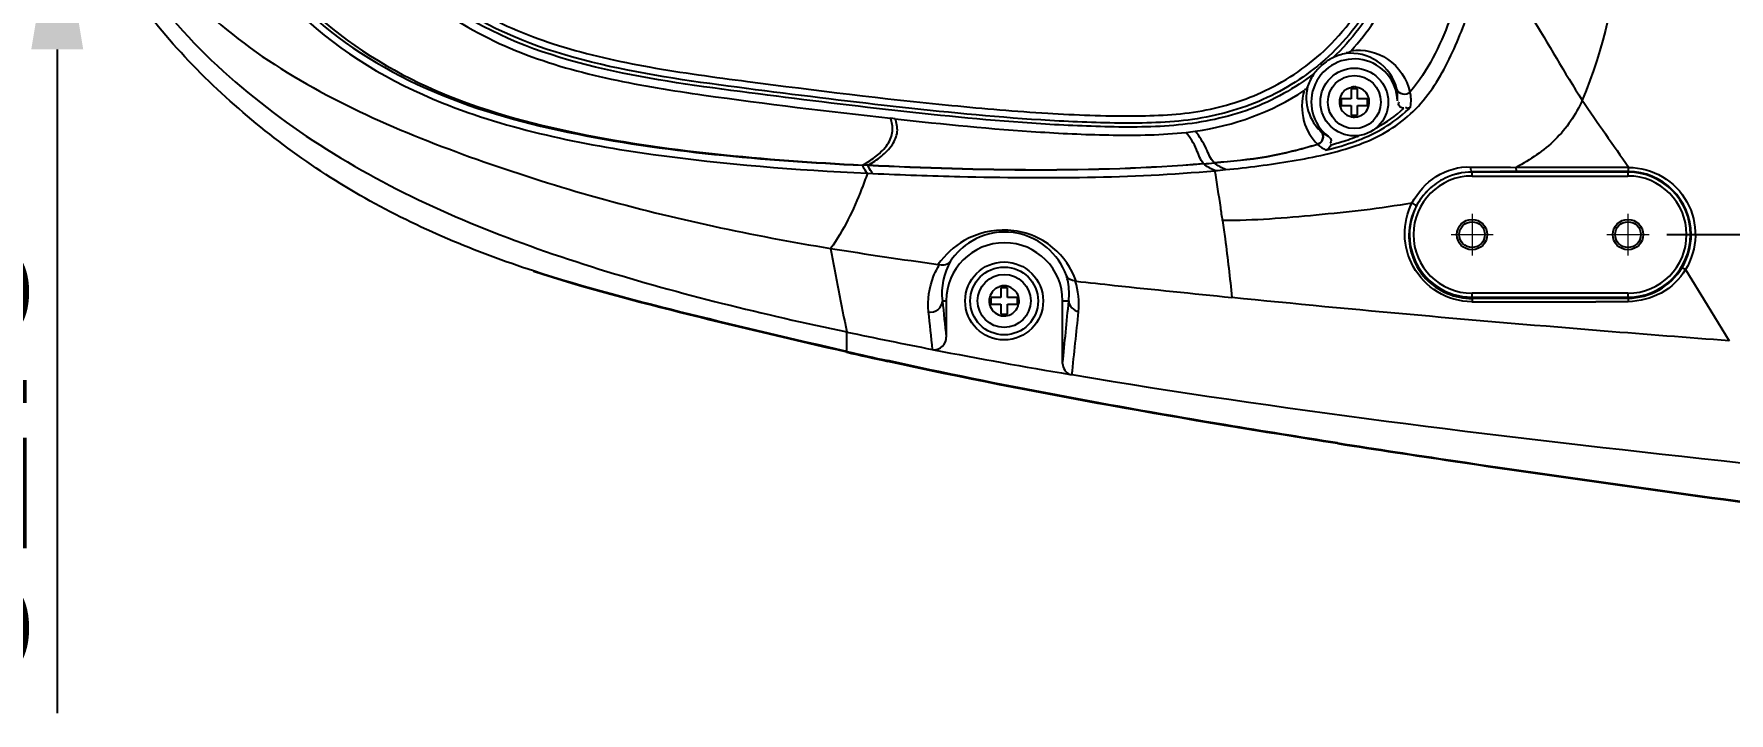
# Model space of a CAD drawing. Header units: millimetres. Extents: x 4086 to 8300, y 123 to 1549.
# Drawn here: x 6650.9 to 6716.1, y 1264.1 to 1290.3 of the extents above; entities that cross this region are included whole.
import ezdxf

# ---------------------------------------------------------------- set-up
doc = ezdxf.new("R2010")
doc.units = ezdxf.units.MM
doc.linetypes.add('CENTER2', pattern=[28.575, 19.05, -3.175, 3.175, -3.175])
doc.layers.add('中心线层', color=7, linetype='CENTER2', lineweight=0)
doc.layers.add('轮廓实线层', color=7, linetype='Continuous', lineweight=30)
doc.styles.add('思源黑', font='SourceHanSansCN-Normal.ttf')
doc.dimstyles.new('尺寸标注_3_10比例', dxfattribs={"dimtxt": 7, "dimasz": 6, "dimexe": 2, "dimexo": 1.5, "dimgap": 1, "dimtad": 1, "dimdec": 1, "dimlfac": 3.333333, "dimdsep": 46, "dimtxsty": '思源黑', "dimcen": 0.09, "dimadec": 0, "dimazin": 0, "dimtp": 0.01, "dimtm": 0.01, "dimtfac": 1, "dimtdec": 1, "dimtofl": 0, "dimtmove": 0, "dimatfit": 3, "dimfxl": 0, "dimtolj": 1, "dimarcsym": 0})

# ---------------------------------------------------------------- blocks, each defined once
blk = doc.blocks.new('*D1367')
at = {"layer": 'Defpoints', "color": 0}
for p in [(6712.255, 1318.53), (6712.255, 1282.53), (6728.672, 1282.53)]:
    blk.add_point(p, dxfattribs=at)
at = {"layer": '轮廓实线层', "color": 0, "lineweight": -2}
for p, q in [((6713.755, 1318.53), (6730.672, 1318.53)), ((6728.672, 1312.53), (6728.672, 1288.53)), ((6713.755, 1282.53), (6730.672, 1282.53))]:
    blk.add_line(p, q, dxfattribs=at)
at = {"layer": '轮廓实线层', "color": 0}
for points in [[(6729.672, 1312.53), (6727.672, 1312.53), (6728.672, 1318.53)], [(6727.672, 1288.53), (6729.672, 1288.53), (6728.672, 1282.53)]]:
    blk.add_solid(points, dxfattribs=at)
at = {"layer": '轮廓实线层', "color": 0, "insert": (6724.046, 1300.53), "char_height": 7, "attachment_point": 5, "rotation": 90, "style": '思源黑'}
blk.add_mtext('\\A1;120', dxfattribs=at)
blk = doc.blocks.new('*D1372')
at = {"layer": 'Defpoints', "color": 0}
for p in [(6658.555, 1305.03), (6630.162, 1296.03), (6658.555, 1296.03)]:
    blk.add_point(p, dxfattribs=at)
at = {"layer": '轮廓实线层', "color": 0, "lineweight": -2}
for p, q in [((6630.162, 1311.03), (6630.162, 1317.03)), ((6657.055, 1305.03), (6628.162, 1305.03)), ((6657.055, 1296.03), (6628.162, 1296.03)), ((6630.162, 1290.03), (6630.162, 1284.03))]:
    blk.add_line(p, q, dxfattribs=at)
at = {"layer": '轮廓实线层', "color": 0}
for points in [[(6629.162, 1311.03), (6631.162, 1311.03), (6630.162, 1305.03)], [(6631.162, 1290.03), (6629.162, 1290.03), (6630.162, 1296.03)]]:
    blk.add_solid(points, dxfattribs=at)
at = {"layer": '轮廓实线层', "color": 0, "insert": (6625.531, 1300.867), "char_height": 7, "attachment_point": 5, "rotation": 90, "style": '思源黑'}
blk.add_mtext('\\A1;30', dxfattribs=at)
blk = doc.blocks.new('*D1535')
at = {"color": 0, "lineweight": -2}
for p, q in [((6651.827, 1311.405), (6651.827, 1317.405)), ((6671.755, 1305.405), (6649.827, 1305.405)), ((6671.755, 1295.655), (6649.827, 1295.655)), ((6651.827, 1289.655), (6651.827, 1264.125))]:
    blk.add_line(p, q, dxfattribs=at)
at = {"color": 0}
for points in [[(6650.827, 1311.405), (6652.827, 1311.405), (6651.827, 1305.405)], [(6652.827, 1289.655), (6650.827, 1289.655), (6651.827, 1295.655)]]:
    blk.add_solid(points, dxfattribs=at)
at = {"layer": 'Defpoints', "color": 0}
for p in [(6673.255, 1305.405), (6651.827, 1295.655), (6673.255, 1295.655)]:
    blk.add_point(p, dxfattribs=at)
at = {"color": 0, "insert": (6647.196, 1273.89), "char_height": 7, "attachment_point": 5, "rotation": 90, "style": '思源黑'}
blk.add_mtext('\\A1;32.5', dxfattribs=at)

msp = doc.modelspace()

# ---------------------------------------------------------------- linework, layer by layer
for p, q in [((6700.443, 1289.129), (6700.495, 1289.068)), ((6701.6, 1288.14), (6701.6, 1287.758)), ((6701.855, 1288.14), (6701.6, 1288.14)), ((6701.855, 1287.758), (6701.855, 1288.14)), ((6701.217, 1287.758), (6701.217, 1287.503)), ((6701.6, 1287.758), (6701.217, 1287.758)), ((6701.217, 1287.503), (6701.6, 1287.503)), ((6701.6, 1287.503), (6701.6, 1287.12)), ((6702.237, 1287.758), (6701.855, 1287.758)), ((6701.855, 1287.12), (6701.855, 1287.503)), ((6701.855, 1287.503), (6702.237, 1287.503)), ((6702.237, 1287.503), (6702.237, 1287.758)), ((6684.06, 1286.988), (6683.883, 1287.008)), ((6701.6, 1287.12), (6701.855, 1287.12)), ((6700.457, 1286.484), (6700.456, 1286.484)), ((6700.482, 1286.451), (6700.457, 1286.484)), ((6683.012, 1285.188), (6682.807, 1285.198)), ((6683.022, 1285.198), (6682.818, 1285.208)), ((6682.995, 1284.893), (6683.204, 1284.883)), ((6706.255, 1284.785), (6706.255, 1284.945)), ((6712.255, 1284.935), (6706.255, 1284.935)), ((6706.255, 1284.785), (6712.255, 1284.785)), ((6712.283, 1285.119), (6707.954, 1285.119)), ((6712.255, 1284.961), (6712.255, 1284.785)), ((6714.469, 1281.189), (6715.298, 1279.83)), ((6688.128, 1280.49), (6688.128, 1280.108)), ((6688.383, 1280.49), (6688.128, 1280.49)), ((6688.383, 1280.108), (6688.383, 1280.49)), ((6706.255, 1280.069), (6706.255, 1280.275)), ((6712.255, 1280.275), (6706.255, 1280.275)), ((6712.255, 1280.275), (6712.255, 1280.086)), ((6685.88, 1279.98), (6686.029, 1279.98)), ((6686.029, 1279.98), (6686.029, 1278.589)), ((6687.746, 1280.108), (6687.746, 1279.853)), ((6688.128, 1280.108), (6687.746, 1280.108)), ((6687.746, 1279.853), (6688.128, 1279.853)), ((6688.128, 1279.853), (6688.128, 1279.47)), ((6688.766, 1280.108), (6688.383, 1280.108)), ((6688.383, 1279.47), (6688.383, 1279.853)), ((6688.383, 1279.853), (6688.766, 1279.853)), ((6688.766, 1279.853), (6688.766, 1280.108)), ((6690.505, 1277.576), (6690.505, 1279.98)), ((6690.505, 1279.98), (6690.74, 1279.98)), ((6706.255, 1280.125), (6712.255, 1280.125)), ((6706.255, 1280.069), (6711.013, 1280.083)), ((6711.013, 1280.083), (6712.255, 1280.086)), ((6712.267, 1279.951), (6711.013, 1279.949)), ((6715.299, 1279.83), (6716.144, 1278.445)), ((6688.128, 1279.47), (6688.383, 1279.47)), ((6682.204, 1278.037), (6682.204, 1278.785))]:
    msp.add_line(p, q)
for points in [[(6682.807, 1285.198), (6682.81, 1285.2), (6682.814, 1285.204), (6682.818, 1285.208)], [(6683.012, 1285.188), (6683.015, 1285.19), (6683.019, 1285.194), (6683.022, 1285.198)], [(6685.721, 1281.389), (6685.738, 1281.386), (6685.756, 1281.383), (6685.772, 1281.379)], [(6690.991, 1280.748), (6691.002, 1280.747), (6691.013, 1280.746), (6691.024, 1280.745)], [(6685.485, 1278.115), (6685.504, 1278.111), (6685.523, 1278.107), (6685.542, 1278.102)], [(6690.789, 1277.153), (6690.812, 1277.151), (6690.836, 1277.148), (6690.862, 1277.144)]]:
    msp.add_lwpolyline(points)
for centre, radius in [((6701.727, 1287.63), 1.305), ((6701.727, 1287.63), 1.02), ((6706.255, 1282.53), 0.585), ((6706.255, 1282.53), 0.495), ((6712.255, 1282.53), 0.585), ((6712.255, 1282.53), 0.495), ((6688.255, 1279.98), 1.5), ((6688.256, 1279.98), 1.305), ((6688.256, 1279.98), 1.02)]:
    msp.add_circle(centre, radius)
for centre, radius, start, end in [((6701.727, 1287.63), 1.894, 99.99377, 116.03478), ((6701.727, 1287.63), 1.894, 144.40461, 160.85467), ((6701.727, 1287.63), 1.658, 1.78587, 232.4568), ((6701.734, 1287.626), 1.901, 130.68085, 144.44217), ((6701.71, 1287.625), 0.594, 34.97126, 41.61615), ((6701.801, 1287.837), 1.59, 354.41597, 10.19224), ((6701.728, 1287.631), 0.578, 186.53968, 217.11169), ((6898.637, 1416.158), 227.813, 214.32368, 215.11385), ((6701.728, 1287.636), 0.583, 247.94946, 256.10171), ((6701.729, 1287.628), 0.574, 295.14673, 309.03565), ((6693.831, 1299.261), 12.876, 276.34668, 277.92223), ((6701.354, 1287.587), 1.422, 230.86784, 239.39295), ((6701.402, 1287.673), 1.52, 239.48516, 243.2341), ((6698.57, 1294.895), 9.188, 287.91541, 290.22207), ((6699.02, 1293.66), 7.874, 290.25419, 291.60525), ((6699.015, 1293.674), 8.038, 290.19488, 291.74244), ((6699.268, 1293.27), 7.735, 289.37782, 292.07363), ((6701.422, 1287.249), 1.67, 228.454, 241.7852), ((6691.143, 1342.865), 57.81, 274.75135, 275.15544), ((6691.369, 1340.593), 55.825, 275.13301, 275.55925), ((6706.255, 1282.53), 2.255, 90, 270), ((6706.255, 1282.53), 2.405, 90, 115.58661), ((6709.927, 942.537), 342.427, 90.32619, 90.61437), ((6710.423, 806.307), 478.658, 89.78067, 90.29273), ((6712.247, 1282.524), 2.438, 0.14544, 89.80386), ((6712.255, 1282.53), 2.405, 270, 90), ((6712.255, 1282.53), 2.255, 270, 90), ((6706.255, 1282.53), 2.405, 133.88488, 270), ((6706.305, 1282.465), 2.486, 133.67448, 152.47433), ((6706.284, 1282.489), 2.455, 115.7723, 133.69898), ((6688.267, 1279.98), 2.238, 0.00513, 179.99487), ((6839.618, 1311.119), 160.701, 190.43945, 191.60741), ((6704.734, 1423.561), 143.44, 260.7099, 262.38294), ((6688.295, 1280.282), 2.433, 149.75989, 187.12868), ((6712.248, 1282.523), 2.437, 270.17964, 328.65595), ((6688.238, 1279.975), 0.594, 34.97126, 41.6162), ((6688.238, 1279.855), 2.894, 354.24506, 17.96292), ((6931.479, 1305.215), 247.477, 185.94982, 186.28707), ((6932.666, 1305.705), 248.123, 185.95098, 186.27405), ((6688.257, 1279.981), 0.578, 186.53968, 217.11165), ((6688.257, 1279.978), 0.574, 295.14673, 309.03559), ((6454.57, 1301.876), 237.183, 354.11969, 354.70313), ((6450.211, 1303.789), 242.122, 353.68192, 354.2581), ((6706.227, 1281.855), 1.905, 270.4522, 271.21277), ((6709.217, 2681.39), 1401.442, 269.879377, 270.07341), ((6688.257, 1279.986), 0.583, 247.94939, 256.10169), ((6720.52, 1458.353), 183.611, 257.955, 258.99954), ((6732.216, 1497.599), 225.186, 257.16822, 257.57983), ((6731.793, 1496.034), 223.597, 257.1867, 257.59946), ((6724.874, 1480.667), 206.349, 259.01166, 260.49239), ((6802.568, 1925.66), 659.028, 261.141505, 261.531938), ((6789.886, 1842.708), 575.089, 261.117262, 261.564667), ((6826.991, 2090.843), 826.007, 261.543599, 262.558277), ((6831.973, 2127.381), 862.856, 261.573197, 262.544511)]:
    msp.add_arc(centre, radius, start, end)
for points, knots in [([(6670.149, 1281.132), (6667.912, 1281.862), (6663.531, 1283.679), (6658.75, 1287.212), (6655.508, 1290.642), (6652.848, 1294.528), (6651.87, 1298.093), (6651.854, 1300.433)], [0, 0, 0, 0, 0.250367, 0.50054, 0.625826, 0.751037, 1, 1, 1, 1]), ([(6652.318, 1300.53), (6652.319, 1298.864), (6653.034, 1295.507), (6655.681, 1291.185), (6659.302, 1287.688), (6664.842, 1283.991), (6672.602, 1281.004), (6679, 1279.468), (6682.204, 1278.785)], [0, 0, 0, 0, 0.125843, 0.251845, 0.377673, 0.503108, 0.752592, 1, 1, 1, 1]), ([(6652.933, 1300.53), (6652.934, 1297.52), (6655.908, 1291.482), (6662.531, 1287.49), (6668.217, 1285.29), (6674.059, 1283.453), (6678.559, 1282.496), (6681.578, 1282)], [0, 0, 0, 0, 0.247353, 0.497294, 0.622911, 0.748621, 1, 1, 1, 1]), ([(6661.645, 1300.53), (6661.644, 1299.328), (6662.019, 1296.897), (6663.792, 1293.689), (6666.384, 1291.104), (6669.626, 1289.412), (6673.123, 1288.446), (6677.891, 1287.698), (6681.486, 1287.278), (6683.883, 1287.008)], [0, 0, 0, 0, 0.124759, 0.249527, 0.374402, 0.499341, 0.624438, 0.749606, 1, 1, 1, 1]), ([(6700.188, 1288.732), (6699.439, 1288.16), (6697.767, 1287.217), (6694.963, 1286.655), (6692.134, 1286.658), (6688.374, 1286.844), (6683.694, 1287.325), (6678.093, 1288.02), (6672.51, 1288.788), (6667.085, 1290.681), (6663.685, 1294.207), (6662.187, 1297.689), (6661.959, 1299.588), (6661.959, 1300.53)], [0, 0, 0, 0, 0.062621, 0.125237, 0.18784, 0.250394, 0.375449, 0.500481, 0.625557, 0.750366, 0.874755, 0.937375, 1, 1, 1, 1]), ([(6700.443, 1289.129), (6699.727, 1288.526), (6698.106, 1287.518), (6695.334, 1286.829), (6692.496, 1286.799), (6688.711, 1286.965), (6683.988, 1287.44), (6678.339, 1288.142), (6672.722, 1288.898), (6667.27, 1290.739), (6663.845, 1294.236), (6662.338, 1297.701), (6662.109, 1299.592), (6662.109, 1300.53)], [0, 0, 0, 0, 0.062118, 0.124249, 0.186889, 0.249747, 0.375588, 0.501506, 0.627184, 0.751847, 0.875592, 0.937783, 1, 1, 1, 1]), ([(6662.384, 1300.53), (6662.384, 1299.067), (6662.969, 1296.334), (6665.186, 1293.16), (6667.949, 1290.993), (6671.158, 1289.691), (6674.673, 1288.916), (6679.736, 1288.238), (6684.841, 1287.607), (6689.78, 1287.182), (6692.995, 1287.057), (6695.84, 1287.173), (6698.465, 1288.002), (6700.943, 1289.69), (6702.553, 1292.057), (6703.264, 1294.5), (6703.705, 1297.18), (6703.806, 1299.221), (6703.806, 1300.53)], [0, 0, 0, 0, 0.077359, 0.142294, 0.201188, 0.260529, 0.32378, 0.39114, 0.530529, 0.595774, 0.653125, 0.700735, 0.745448, 0.796885, 0.856527, 0.892304, 0.930801, 1, 1, 1, 1]), ([(6704.081, 1300.53), (6704.081, 1299.495), (6703.994, 1297.426), (6703.57, 1294.358), (6702.577, 1291.399), (6701.223, 1289.788), (6700.443, 1289.129)], [0, 0, 0, 0, 0.251552, 0.502616, 0.751809, 1, 1, 1, 1]), ([(6704.231, 1300.53), (6704.231, 1299.53), (6704.15, 1297.529), (6703.754, 1294.552), (6702.863, 1291.652), (6701.626, 1290.015), (6700.896, 1289.331)], [0, 0, 0, 0, 0.249974, 0.500033, 0.750095, 1, 1, 1, 1]), ([(6712.385, 1300.53), (6712.385, 1298.354), (6712.239, 1294.015), (6711.327, 1289.701), (6710.493, 1287.702)], [0, 0, 0, 0, 0.501127, 1, 1, 1, 1]), ([(6701.608, 1289.607), (6702.246, 1290.308), (6703.307, 1291.928), (6703.83, 1293.771), (6704.022, 1294.7)], [0, 0, 0, 0, 0.499884, 1, 1, 1, 1]), ([(6702.175, 1286.102), (6702.885, 1286.39), (6704.223, 1287.259), (6705.445, 1289.261), (6706.275, 1291.419), (6706.62, 1292.925), (6706.76, 1293.682)], [0, 0, 0, 0, 0.24924, 0.499232, 0.749559, 1, 1, 1, 1]), ([(6706.194, 1293.804), (6706.008, 1292.774), (6705.499, 1290.743), (6704.546, 1288.826), (6703.877, 1288.024)], [0, 0, 0, 0, 0.500738, 1, 1, 1, 1]), ([(6706.778, 1293.788), (6707.023, 1293.304), (6707.629, 1292.37), (6708.904, 1290.365), (6709.808, 1288.766), (6710.494, 1287.702)], [0, 0, 0, 0, 0.228022, 0.46735, 1, 1, 1, 1]), ([(6661.259, 1291.292), (6662.624, 1289.975), (6665.92, 1287.898), (6671.442, 1286.349), (6677.103, 1285.55), (6680.905, 1285.29), (6682.807, 1285.198)], [0, 0, 0, 0, 0.249331, 0.499396, 0.749669, 1, 1, 1, 1]), ([(6661.351, 1291.39), (6662.702, 1290.065), (6665.971, 1287.957), (6671.477, 1286.378), (6677.126, 1285.567), (6680.92, 1285.303), (6682.818, 1285.208)], [0, 0, 0, 0, 0.249223, 0.49943, 0.749757, 1, 1, 1, 1]), ([(6703.367, 1288.118), (6703.264, 1288.547), (6702.723, 1289.327), (6701.81, 1289.545), (6701.399, 1289.495)], [0, 0, 0, 0, 0.515673, 1, 1, 1, 1]), ([(6701.608, 1289.607), (6702.079, 1289.679), (6703.15, 1289.434), (6703.751, 1288.512), (6703.867, 1288.012)], [0, 0, 0, 0, 0.481391, 1, 1, 1, 1]), ([(6699.801, 1288.071), (6699.689, 1287.696), (6699.674, 1286.914), (6700.067, 1286.248), (6700.313, 1286.006)], [0, 0, 0, 0, 0.531308, 1, 1, 1, 1]), ([(6699.938, 1288.251), (6699.922, 1288.192), (6699.876, 1287.989), (6699.869, 1287.777), (6699.884, 1287.63)], [0, 0, 0, 0, 0.292832, 1, 1, 1, 1]), ([(6701.412, 1288.113), (6701.402, 1288.107), (6701.381, 1288.094), (6701.362, 1288.079), (6701.353, 1288.071)], [0, 0, 0, 0, 0.497104, 1, 1, 1, 1]), ([(6701.497, 1288.153), (6701.482, 1288.147), (6701.453, 1288.136), (6701.426, 1288.121), (6701.412, 1288.113)], [0, 0, 0, 0, 0.502353, 1, 1, 1, 1]), ([(6701.727, 1288.207), (6701.715, 1288.211), (6701.69, 1288.215), (6701.665, 1288.211), (6701.653, 1288.208)], [0, 0, 0, 0, 0.493074, 1, 1, 1, 1]), ([(6701.803, 1288.208), (6701.791, 1288.211), (6701.765, 1288.215), (6701.739, 1288.211), (6701.727, 1288.207)], [0, 0, 0, 0, 0.507427, 1, 1, 1, 1]), ([(6703.877, 1288.024), (6703.812, 1287.946), (6703.581, 1287.87), (6703.395, 1288.026), (6703.367, 1288.118)], [0, 0, 0, 0, 0.513283, 1, 1, 1, 1]), ([(6666.641, 1287.601), (6669.228, 1286.567), (6674.724, 1285.443), (6680.242, 1285.024), (6682.995, 1284.893)], [0, 0, 0, 0, 0.502659, 1, 1, 1, 1]), ([(6699.884, 1287.63), (6699.914, 1287.313), (6700.082, 1286.883), (6700.373, 1286.561), (6700.456, 1286.484)], [0, 0, 0, 0, 0.737338, 1, 1, 1, 1]), ([(6703.626, 1287.39), (6703.566, 1287.402), (6703.434, 1287.431), (6703.417, 1287.589), (6703.45, 1287.633)], [0, 0, 0, 0, 0.529109, 1, 1, 1, 1]), ([(6703.894, 1287.446), (6703.868, 1287.425), (6703.811, 1287.368), (6703.725, 1287.395), (6703.694, 1287.42)], [0, 0, 0, 0, 0.453069, 1, 1, 1, 1]), ([(6710.494, 1287.702), (6710.254, 1287.137), (6709.53, 1286.098), (6708.492, 1285.412), (6707.954, 1285.119)], [0, 0, 0, 0, 0.500036, 1, 1, 1, 1]), ([(6682.818, 1285.208), (6683.001, 1285.309), (6683.351, 1285.54), (6683.78, 1285.961), (6684.016, 1286.492), (6683.945, 1286.852), (6683.883, 1287.008)], [0, 0, 0, 0, 0.273112, 0.546201, 0.779525, 1, 1, 1, 1]), ([(6683.023, 1285.198), (6683.202, 1285.298), (6683.545, 1285.529), (6683.966, 1285.948), (6684.196, 1286.477), (6684.123, 1286.833), (6684.06, 1286.988)], [0, 0, 0, 0, 0.271763, 0.544369, 0.778192, 1, 1, 1, 1]), ([(6684.06, 1286.988), (6685.919, 1286.781), (6688.713, 1286.503), (6692.449, 1286.333), (6694.325, 1286.361), (6695.254, 1286.464)], [0, 0, 0, 0, 0.500055, 0.750103, 1, 1, 1, 1]), ([(6695.928, 1285.257), (6695.795, 1285.41), (6695.665, 1285.871), (6695.42, 1286.266), (6695.254, 1286.464)], [0, 0, 0, 0, 0.44084, 1, 1, 1, 1]), ([(6696.334, 1285.292), (6696.188, 1285.443), (6696.027, 1285.906), (6695.775, 1286.307), (6695.606, 1286.508)], [0, 0, 0, 0, 0.444185, 1, 1, 1, 1]), ([(6700.422, 1286.07), (6700.406, 1286.055), (6700.371, 1286.03), (6700.332, 1286.013), (6700.313, 1286.006)], [0, 0, 0, 0, 0.523052, 1, 1, 1, 1]), ([(6700.429, 1286.064), (6700.412, 1286.048), (6700.376, 1286.022), (6700.335, 1286.005), (6700.315, 1285.999)], [0, 0, 0, 0, 0.519592, 1, 1, 1, 1]), ([(6700.717, 1286.316), (6700.762, 1286.281), (6700.86, 1286.208), (6700.824, 1286.068), (6700.782, 1286.038)], [0, 0, 0, 0, 0.525419, 1, 1, 1, 1]), ([(6696.334, 1285.292), (6697.007, 1285.353), (6698.355, 1285.471), (6699.664, 1285.82), (6700.313, 1286.006)], [0, 0, 0, 0, 0.500222, 1, 1, 1, 1]), ([(6700.315, 1285.998), (6699.666, 1285.814), (6698.357, 1285.468), (6697.01, 1285.35), (6696.337, 1285.289)], [0, 0, 0, 0, 0.499785, 1, 1, 1, 1]), ([(6696.777, 1285.03), (6697.632, 1285.114), (6699.335, 1285.329), (6701.025, 1285.688), (6701.835, 1285.973)], [0, 0, 0, 0, 0.500066, 1, 1, 1, 1]), ([(6682.995, 1284.893), (6682.924, 1284.689), (6682.551, 1283.683), (6682.085, 1282.694), (6681.578, 1282)], [0, 0, 0, 0, 0.200504, 1, 1, 1, 1]), ([(6682.995, 1284.893), (6682.981, 1284.91), (6682.906, 1285.004), (6682.847, 1285.109), (6682.807, 1285.198)], [0, 0, 0, 0, 0.191537, 1, 1, 1, 1]), ([(6683.206, 1284.883), (6683.191, 1284.901), (6683.114, 1284.993), (6683.054, 1285.099), (6683.013, 1285.188)], [0, 0, 0, 0, 0.191935, 1, 1, 1, 1]), ([(6683.204, 1284.883), (6684.32, 1284.831), (6688.704, 1284.682), (6693.106, 1284.697), (6696.364, 1284.991)], [0, 0, 0, 0, 0.254606, 1, 1, 1, 1]), ([(6696.658, 1283.07), (6696.634, 1283.237), (6696.543, 1283.879), (6696.445, 1284.519), (6696.364, 1284.992)], [0, 0, 0, 0, 0.260086, 1, 1, 1, 1]), ([(6703.941, 1283.747), (6704.166, 1284.152), (6704.799, 1284.878), (6705.753, 1285.159), (6706.213, 1285.132)], [0, 0, 0, 0, 0.501193, 1, 1, 1, 1]), ([(6706.255, 1284.945), (6706.248, 1284.945), (6706.203, 1285.006), (6706.209, 1285.074), (6706.213, 1285.132)], [0, 0, 0, 0, 0.11667, 1, 1, 1, 1]), ([(6707.977, 1284.959), (6707.961, 1284.962), (6707.962, 1285.039), (6707.954, 1285.082), (6707.954, 1285.119)], [0, 0, 0, 0, 0.309225, 1, 1, 1, 1]), ([(6712.255, 1284.961), (6712.267, 1284.964), (6712.274, 1285.02), (6712.278, 1285.056), (6712.277, 1285.086)], [0, 0, 0, 0, 0.292035, 1, 1, 1, 1]), ([(6712.283, 1285.119), (6712.732, 1285.102), (6713.648, 1284.87), (6714.628, 1283.846), (6714.971, 1282.48), (6714.701, 1281.572), (6714.469, 1281.189)], [0, 0, 0, 0, 0.249986, 0.500384, 0.750662, 1, 1, 1, 1]), ([(6703.941, 1283.747), (6702.725, 1283.527), (6700.296, 1283.27), (6697.861, 1283.065), (6696.658, 1283.07)], [0, 0, 0, 0, 0.506707, 1, 1, 1, 1]), ([(6706.242, 1279.951), (6705.784, 1279.947), (6704.865, 1280.226), (6703.913, 1281.224), (6703.554, 1282.517), (6703.762, 1283.369), (6703.941, 1283.747)], [0, 0, 0, 0, 0.262018, 0.518336, 0.760118, 1, 1, 1, 1]), ([(6704.1, 1283.614), (6704.104, 1283.623), (6704.068, 1283.697), (6703.999, 1283.726), (6703.941, 1283.747)], [0, 0, 0, 0, 0.132697, 1, 1, 1, 1]), ([(6696.658, 1283.07), (6696.69, 1282.836), (6696.825, 1281.851), (6696.942, 1280.864), (6697.016, 1280.109)], [0, 0, 0, 0, 0.237298, 1, 1, 1, 1]), ([(6691.024, 1280.745), (6690.852, 1281.236), (6690.169, 1282.231), (6688.452, 1282.89), (6686.762, 1282.477), (6685.981, 1281.757), (6685.721, 1281.389)], [0, 0, 0, 0, 0.240062, 0.526627, 0.791806, 1, 1, 1, 1]), ([(6690.65, 1280.957), (6690.498, 1281.371), (6689.918, 1282.21), (6688.471, 1282.79), (6687.042, 1282.436), (6686.401, 1281.818), (6686.192, 1281.508)], [0, 0, 0, 0, 0.241072, 0.530509, 0.795329, 1, 1, 1, 1]), ([(6703.824, 1282.53), (6703.813, 1281.925), (6704.298, 1280.614), (6705.609, 1280.067), (6706.255, 1280.069)], [0, 0, 0, 0, 0.483727, 1, 1, 1, 1]), ([(6682.205, 1278.008), (6680.18, 1278.469), (6676.14, 1279.423), (6672.116, 1280.466), (6670.144, 1281.115)], [0, 0, 0, 0, 0.500039, 1, 1, 1, 1]), ([(6682.204, 1278.037), (6680.182, 1278.498), (6676.145, 1279.451), (6672.122, 1280.488), (6670.149, 1281.132)], [0, 0, 0, 0, 0.499873, 1, 1, 1, 1]), ([(6685.341, 1279.561), (6685.307, 1280.022), (6685.392, 1280.677), (6685.684, 1281.237), (6685.772, 1281.379)], [0, 0, 0, 0, 0.73474, 1, 1, 1, 1]), ([(6690.74, 1279.98), (6690.767, 1280.22), (6690.754, 1280.555), (6690.675, 1280.874), (6690.65, 1280.957)], [0, 0, 0, 0, 0.735756, 1, 1, 1, 1]), ([(6714.469, 1281.189), (6714.249, 1280.814), (6713.584, 1280.173), (6712.702, 1279.971), (6712.267, 1279.951)], [0, 0, 0, 0, 0.499552, 1, 1, 1, 1]), ([(6714.329, 1281.255), (6714.341, 1281.266), (6714.398, 1281.221), (6714.438, 1281.208), (6714.469, 1281.189)], [0, 0, 0, 0, 0.308384, 1, 1, 1, 1]), ([(6687.941, 1280.463), (6687.93, 1280.457), (6687.91, 1280.444), (6687.891, 1280.429), (6687.881, 1280.421)], [0, 0, 0, 0, 0.497104, 1, 1, 1, 1]), ([(6688.025, 1280.503), (6688.01, 1280.497), (6687.982, 1280.486), (6687.954, 1280.471), (6687.941, 1280.463)], [0, 0, 0, 0, 0.502353, 1, 1, 1, 1]), ([(6688.256, 1280.557), (6688.244, 1280.561), (6688.219, 1280.565), (6688.194, 1280.561), (6688.181, 1280.558)], [0, 0, 0, 0, 0.493074, 1, 1, 1, 1]), ([(6688.332, 1280.558), (6688.319, 1280.561), (6688.293, 1280.565), (6688.267, 1280.561), (6688.256, 1280.557)], [0, 0, 0, 0, 0.507426, 1, 1, 1, 1]), ([(6691.024, 1280.741), (6691.517, 1280.686), (6693.513, 1280.469), (6695.511, 1280.265), (6697.016, 1280.114)], [0, 0, 0, 0, 0.246973, 1, 1, 1, 1]), ([(6685.341, 1279.561), (6685.467, 1279.538), (6685.746, 1279.599), (6685.879, 1279.857), (6685.88, 1279.98)], [0, 0, 0, 0, 0.509361, 1, 1, 1, 1]), ([(6716.143, 1278.446), (6714.543, 1278.567), (6708.162, 1279.062), (6701.787, 1279.629), (6697.016, 1280.109)], [0, 0, 0, 0, 0.250816, 1, 1, 1, 1]), ([(6706.255, 1280.069), (6706.266, 1280.065), (6706.258, 1280.011), (6706.266, 1279.979), (6706.267, 1279.951)], [0, 0, 0, 0, 0.304446, 1, 1, 1, 1]), ([(6712.255, 1280.086), (6712.268, 1280.081), (6712.257, 1280.019), (6712.267, 1279.983), (6712.267, 1279.951)], [0, 0, 0, 0, 0.296982, 1, 1, 1, 1]), ([(6685.542, 1278.102), (6685.666, 1278.095), (6685.93, 1278.203), (6686.029, 1278.463), (6686.029, 1278.589)], [0, 0, 0, 0, 0.497001, 1, 1, 1, 1]), ([(6701.085, 1274.517), (6699.649, 1274.741), (6693.86, 1275.671), (6688.09, 1276.735), (6683.783, 1277.683)], [0, 0, 0, 0, 0.247856, 1, 1, 1, 1]), ([(6690.862, 1277.144), (6698.893, 1275.792), (6715.121, 1273.828), (6731.374, 1272.212), (6739.532, 1271.489)], [0, 0, 0, 0, 0.498582, 1, 1, 1, 1])]:
    msp.add_open_spline(points, degree=3, knots=knots)
for points in [[(6661.184, 1291.002), (6662.738, 1289.525), (6664.651, 1288.397), (6666.641, 1287.601)], [(6700.896, 1289.332), (6700.752, 1289.261), (6700.616, 1289.172), (6700.495, 1289.068)], [(6701.608, 1289.607), (6701.56, 1289.554), (6701.477, 1289.499), (6701.41, 1289.525)], [(6695.606, 1286.508), (6697.084, 1286.714), (6698.553, 1287.253), (6699.801, 1288.071)], [(6699.938, 1288.251), (6699.916, 1288.187), (6699.867, 1288.104), (6699.799, 1288.101)], [(6701.353, 1288.071), (6701.215, 1287.954), (6701.133, 1287.745), (6701.154, 1287.565)], [(6701.653, 1288.208), (6701.599, 1288.196), (6701.548, 1288.173), (6701.497, 1288.153)], [(6702.154, 1288.02), (6702.066, 1288.119), (6701.932, 1288.178), (6701.803, 1288.208)], [(6703.894, 1287.446), (6703.918, 1287.637), (6703.913, 1287.834), (6703.877, 1288.024)], [(6701.992, 1286.208), (6702.694, 1286.489), (6703.367, 1286.903), (6703.894, 1287.446)], [(6702.09, 1287.182), (6702.241, 1287.304), (6702.328, 1287.533), (6702.296, 1287.724)], [(6702.296, 1287.724), (6702.282, 1287.81), (6702.246, 1287.894), (6702.197, 1287.966)], [(6702.583, 1286.645), (6702.96, 1286.846), (6703.315, 1287.097), (6703.626, 1287.39)], [(6701.267, 1287.282), (6701.329, 1287.201), (6701.415, 1287.134), (6701.51, 1287.096)], [(6701.588, 1287.07), (6701.634, 1287.059), (6701.681, 1287.053), (6701.727, 1287.053)], [(6701.727, 1287.053), (6701.811, 1287.053), (6701.897, 1287.072), (6701.973, 1287.108)], [(6700.521, 1286.351), (6700.539, 1286.253), (6700.496, 1286.137), (6700.422, 1286.07)], [(6700.429, 1286.064), (6700.526, 1286.151), (6700.553, 1286.342), (6700.481, 1286.451)], [(6700.456, 1286.484), (6700.489, 1286.447), (6700.511, 1286.399), (6700.521, 1286.351)], [(6700.633, 1285.777), (6701.023, 1285.879), (6701.411, 1285.991), (6701.789, 1286.131)], [(6700.821, 1285.982), (6701.014, 1286.034), (6701.206, 1286.091), (6701.396, 1286.152)], [(6700.821, 1285.982), (6700.792, 1285.894), (6700.72, 1285.808), (6700.633, 1285.777)], [(6695.931, 1285.254), (6691.639, 1284.897), (6687.313, 1284.984), (6683.012, 1285.188)], [(6695.93, 1285.255), (6691.642, 1284.901), (6687.32, 1284.99), (6683.022, 1285.198)], [(6696.364, 1284.992), (6696.212, 1285.065), (6696.059, 1285.144), (6695.931, 1285.254)], [(6696.777, 1285.03), (6696.623, 1285.102), (6696.468, 1285.179), (6696.337, 1285.289)], [(6706.255, 1284.945), (6705.9, 1284.941), (6705.537, 1284.854), (6705.217, 1284.699)], [(6706.213, 1285.132), (6706.793, 1285.13), (6707.374, 1285.124), (6707.954, 1285.119)], [(6704.1, 1283.614), (6703.928, 1283.283), (6703.831, 1282.903), (6703.824, 1282.53)], [(6714.329, 1281.255), (6714.558, 1281.632), (6714.686, 1282.089), (6714.684, 1282.53)], [(6685.772, 1281.379), (6685.914, 1281.344), (6686.103, 1281.392), (6686.192, 1281.508)], [(6690.991, 1280.748), (6690.858, 1280.754), (6690.704, 1280.835), (6690.65, 1280.957)], [(6687.881, 1280.421), (6687.743, 1280.304), (6687.662, 1280.095), (6687.682, 1279.915)], [(6688.181, 1280.558), (6688.127, 1280.546), (6688.077, 1280.523), (6688.025, 1280.503)], [(6688.682, 1280.37), (6688.594, 1280.469), (6688.461, 1280.528), (6688.332, 1280.558)], [(6688.825, 1280.074), (6688.81, 1280.16), (6688.775, 1280.244), (6688.725, 1280.316)], [(6687.796, 1279.632), (6687.857, 1279.551), (6687.944, 1279.484), (6688.038, 1279.446)], [(6688.619, 1279.532), (6688.769, 1279.654), (6688.857, 1279.883), (6688.825, 1280.074)], [(6690.74, 1279.98), (6690.743, 1279.793), (6690.933, 1279.595), (6691.118, 1279.565)], [(6688.117, 1279.42), (6688.162, 1279.409), (6688.209, 1279.403), (6688.256, 1279.403)], [(6688.256, 1279.403), (6688.339, 1279.403), (6688.425, 1279.422), (6688.501, 1279.458)], [(6701.081, 1274.492), (6695.288, 1275.396), (6689.503, 1276.394), (6683.776, 1277.654)], [(6690.505, 1277.576), (6690.505, 1277.406), (6690.629, 1277.211), (6690.789, 1277.153)]]:
    msp.add_open_spline(points, degree=3)
at = {"layer": '中心线层'}
for p, q in [((6706.255, 1283.334), (6706.255, 1281.726)), ((6712.255, 1283.334), (6712.255, 1281.726)), ((6705.447, 1282.53), (6707.063, 1282.53)), ((6711.447, 1282.53), (6713.063, 1282.53))]:
    msp.add_line(p, q, dxfattribs=at)

# ---------------------------------------------------------------- dimensions: what is measured, and where the dimension line sits
dim = msp.add_linear_dim(base=(6651.827, 1295.655), p1=(6673.255, 1305.405), p2=(6673.255, 1295.655), angle=90, dimstyle='尺寸标注_3_10比例')
dim.commit()
dim.dimension.update_dxf_attribs({"geometry": '*D1535', "text_midpoint": (6647.196, 1273.89)})
at = {"layer": '轮廓实线层'}
dim = msp.add_linear_dim(base=(6728.672, 1282.53), p1=(6712.255, 1318.53), p2=(6712.255, 1282.53), angle=90, dimstyle='尺寸标注_3_10比例', dxfattribs=at)
dim.commit()
dim.dimension.update_dxf_attribs({"geometry": '*D1367', "text_midpoint": (6724.046, 1300.53)})
dim = msp.add_linear_dim(base=(6630.162, 1296.03), p1=(6658.555, 1305.03), p2=(6658.555, 1296.03), angle=90, dimstyle='尺寸标注_3_10比例', dxfattribs=at)
dim.commit()
dim.dimension.update_dxf_attribs({"geometry": '*D1372', "text_midpoint": (6630.162, 1300.867), "dimtype": 160})

doc.saveas('drawing.dxf')
